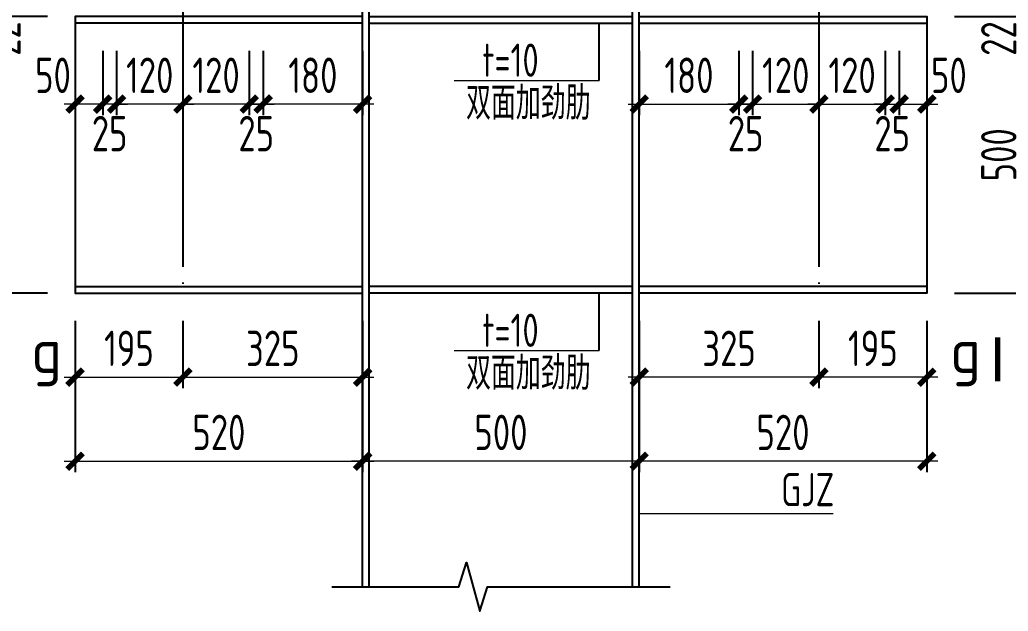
# Model space of a CAD drawing. Extents: x -2746917 to -971774, y -3334247 to -3250358.
# Drawn here: x -1264624 to -1255688, y -3302811 to -3297468 of the extents above; entities that cross this region are included whole.
import ezdxf

# ---------------------------------------------------------------- set-up
doc = ezdxf.new("R2010")
doc.units = 0
doc.header["$LTSCALE"] = 1000
doc.header["$MEASUREMENT"] = 0
doc.header["$PDMODE"] = 35
doc.linetypes.add('DOTE', pattern=[2.42, 2, -0.2, 0.02, -0.2])
doc.layers.get('0').update_dxf_attribs({"linetype": 'CONTINUOUS'})
doc.layers.get('Defpoints').update_dxf_attribs({"linetype": 'CONTINUOUS'})
for name, color, linetype in [('AXIS', 253, 'DOTE'), ('BEAM_CON', 4, 'CONTINUOUS'), ('COLU', 7, 'CONTINUOUS'), ('DIM', 3, 'CONTINUOUS'), ('NUM', 7, 'CONTINUOUS'), ('TEXT', 7, 'CONTINUOUS'), ('THICK', 6, 'CONTINUOUS'), ('THIN', 7, 'CONTINUOUS')]:
    doc.layers.add(name, color=color, linetype=linetype)
doc.styles.add('TSSD_Dimension', font='tssdeng.shx', dxfattribs={"width": 0.75, "bigfont": 'Hztxt.shx'})
doc.styles.add('TSSD_Label', font='tssdeng.shx', dxfattribs={"width": 0.75, "bigfont": 'hztxt.shx'})
doc.styles.add('TSSD_Rein', font='Tssdeng.shx', dxfattribs={"width": 0.75, "bigfont": 'hztxt.shx'})
doc.dimstyles.new('TSSD_20_100', dxfattribs={"dimtxt": 350, "dimasz": 100, "dimexe": 100, "dimexo": 250, "dimgap": 100, "dimtad": 1, "dimdec": 0, "dimlfac": 0.2, "dimzin": 0, "dimdsep": 46, "dimtxsty": 'TSSD_Dimension', "dimblk": 'ARCHTICK', "dimcen": 0, "dimdle": 100, "dimclrt": 7, "dimadec": 0, "dimazin": 0, "dimtfac": 1, "dimtdec": 0, "dimtix": 1, "dimtmove": 2, "dimatfit": 3, "dimfxl": 1, "dimtolj": 1, "dimtzin": 0, "dimlwd": 5, "dimarcsym": 0})

# ---------------------------------------------------------------- blocks, each defined once
blk = doc.blocks.new('_ArchTick')
at = {"color": 0, "const_width": 0.5}
blk.add_lwpolyline([(-0.707, -0.707), (0.707, 0.707)], dxfattribs=at)
blk = doc.blocks.new('*D596')
at = {"layer": 'Defpoints', "color": 0, "ltscale": 1.5}
for p in [(-1257399.2, -3299937.9), (-1256424.2, -3299937.9), (-1257399.2, -3300696.3)]:
    blk.add_point(p, dxfattribs=at)
at = {"layer": 'DIM', "color": 0, "lineweight": -2, "ltscale": 1.5}
for p, q in [((-1257399.2, -3300187.9), (-1257399.2, -3300796.3)), ((-1256424.2, -3300187.9), (-1256424.2, -3300796.3))]:
    blk.add_line(p, q, dxfattribs=at)
at = {"layer": 'DIM', "color": 0, "lineweight": 5, "ltscale": 1.5}
blk.add_line((-1256324.2, -3300696.3), (-1257499.2, -3300696.3), dxfattribs=at)
at = {"layer": 'DIM', "color": 0, "lineweight": 5, "ltscale": 1.5, "xscale": 100, "yscale": 100, "zscale": 100, "rotation": 180}
blk.add_blockref('_ArchTick', (-1257399.2, -3300696.3), dxfattribs=at)
at = {"layer": 'DIM', "color": 0, "lineweight": 5, "ltscale": 1.5, "xscale": 100, "yscale": 100, "zscale": 100}
blk.add_blockref('_ArchTick', (-1256424.2, -3300696.3), dxfattribs=at)
at = {"layer": 'DIM', "color": 7, "ltscale": 1.5, "insert": (-1256911.7, -3300436.3), "char_height": 320, "attachment_point": 5, "style": 'TSSD_Dimension'}
blk.add_mtext('\\A1;195', dxfattribs=at)
blk = doc.blocks.new('*D597')
at = {"layer": 'Defpoints', "color": 0, "ltscale": 1.5}
for p in [(-1259024.2, -3299937.9), (-1257399.2, -3299937.9), (-1259024.2, -3300696.3)]:
    blk.add_point(p, dxfattribs=at)
at = {"layer": 'DIM', "color": 0, "lineweight": -2, "ltscale": 1.5}
for p, q in [((-1259024.2, -3300187.9), (-1259024.2, -3300796.3)), ((-1257399.2, -3300187.9), (-1257399.2, -3300796.3))]:
    blk.add_line(p, q, dxfattribs=at)
at = {"layer": 'DIM', "color": 0, "lineweight": 5, "ltscale": 1.5}
blk.add_line((-1257299.2, -3300696.3), (-1259124.2, -3300696.3), dxfattribs=at)
at = {"layer": 'DIM', "color": 0, "lineweight": 5, "ltscale": 1.5, "xscale": 100, "yscale": 100, "zscale": 100, "rotation": 180}
blk.add_blockref('_ArchTick', (-1259024.2, -3300696.3), dxfattribs=at)
at = {"layer": 'DIM', "color": 0, "lineweight": 5, "ltscale": 1.5, "xscale": 100, "yscale": 100, "zscale": 100}
blk.add_blockref('_ArchTick', (-1257399.2, -3300696.3), dxfattribs=at)
at = {"layer": 'DIM', "color": 7, "ltscale": 1.5, "insert": (-1258211.7, -3300436.3), "char_height": 320, "attachment_point": 5, "style": 'TSSD_Dimension'}
blk.add_mtext('\\A1;325', dxfattribs=at)
blk = doc.blocks.new('*D598')
at = {"layer": 'Defpoints', "color": 0, "ltscale": 1.5}
for p in [(-1256424.2, -3297437.9), (-1255513.3, -3297437.9), (-1256424.2, -3299937.9)]:
    blk.add_point(p, dxfattribs=at)
at = {"layer": 'DIM', "color": 0, "lineweight": 5, "ltscale": 1.5}
blk.add_line((-1255513.3, -3300037.9), (-1255513.3, -3297337.9), dxfattribs=at)
at = {"layer": 'DIM', "color": 0, "lineweight": -2, "ltscale": 1.5}
for p, q in [((-1256174.2, -3297437.9), (-1255413.3, -3297437.9)), ((-1256174.2, -3299937.9), (-1255413.3, -3299937.9))]:
    blk.add_line(p, q, dxfattribs=at)
at = {"layer": 'DIM', "color": 0, "lineweight": 5, "ltscale": 1.5, "xscale": 100, "yscale": 100, "zscale": 100}
for p, rotation in [((-1255513.3, -3297437.9), 90), ((-1255513.3, -3299937.9), 270)]:
    blk.add_blockref('_ArchTick', p, dxfattribs=dict(at, rotation=rotation))
at = {"layer": 'DIM', "color": 7, "ltscale": 1.5, "insert": (-1255773.3, -3298687.9), "char_height": 320, "attachment_point": 5, "rotation": 90, "style": 'TSSD_Dimension'}
blk.add_mtext('\\A1;500', dxfattribs=at)
blk = doc.blocks.new('*D599')
at = {"layer": 'Defpoints', "color": 0, "ltscale": 1.5}
for p in [(-1256424.2, -3297327.9), (-1255513.3, -3297327.9), (-1256424.2, -3297437.9)]:
    blk.add_point(p, dxfattribs=at)
at = {"layer": 'DIM', "color": 0, "lineweight": 5, "ltscale": 1.5}
for p, q in [((-1255513.3, -3297327.9), (-1255513.3, -3297227.9)), ((-1255513.3, -3297437.9), (-1255513.3, -3297327.9)), ((-1255513.3, -3297437.9), (-1255513.3, -3297537.9))]:
    blk.add_line(p, q, dxfattribs=at)
at = {"layer": 'DIM', "color": 0, "lineweight": -2, "ltscale": 1.5}
for p, q in [((-1256174.2, -3297327.9), (-1255413.3, -3297327.9)), ((-1256174.2, -3297437.9), (-1255413.3, -3297437.9))]:
    blk.add_line(p, q, dxfattribs=at)
at = {"layer": 'DIM', "color": 0, "lineweight": 5, "ltscale": 1.5, "xscale": 100, "yscale": 100, "zscale": 100}
for p, rotation in [((-1255513.3, -3297327.9), 270), ((-1255513.3, -3297437.9), 90)]:
    blk.add_blockref('_ArchTick', p, dxfattribs=dict(at, rotation=rotation))
at = {"layer": 'DIM', "color": 7, "ltscale": 1.5, "insert": (-1255773.3, -3297637.5), "char_height": 320, "attachment_point": 5, "rotation": 90, "style": 'TSSD_Dimension'}
blk.add_mtext('\\A1;22', dxfattribs=at)
blk = doc.blocks.new('*D602')
at = {"layer": 'Defpoints', "color": 0, "ltscale": 1.5}
for p in [(-1259024.2, -3299937.9), (-1256424.2, -3299937.9), (-1259024.2, -3301455.6)]:
    blk.add_point(p, dxfattribs=at)
at = {"layer": 'DIM', "color": 0, "lineweight": -2, "ltscale": 1.5}
for p, q in [((-1259024.2, -3300187.9), (-1259024.2, -3301555.6)), ((-1256424.2, -3300187.9), (-1256424.2, -3301555.6))]:
    blk.add_line(p, q, dxfattribs=at)
at = {"layer": 'DIM', "color": 0, "lineweight": 5, "ltscale": 1.5}
blk.add_line((-1256324.2, -3301455.6), (-1259124.2, -3301455.6), dxfattribs=at)
at = {"layer": 'DIM', "color": 0, "lineweight": 5, "ltscale": 1.5, "xscale": 100, "yscale": 100, "zscale": 100, "rotation": 180}
blk.add_blockref('_ArchTick', (-1259024.2, -3301455.6), dxfattribs=at)
at = {"layer": 'DIM', "color": 0, "lineweight": 5, "ltscale": 1.5, "xscale": 100, "yscale": 100, "zscale": 100}
blk.add_blockref('_ArchTick', (-1256424.2, -3301455.6), dxfattribs=at)
at = {"layer": 'DIM', "color": 7, "ltscale": 1.5, "insert": (-1257724.2, -3301195.6), "char_height": 320, "attachment_point": 5, "style": 'TSSD_Dimension'}
blk.add_mtext('\\A1;520', dxfattribs=at)
blk = doc.blocks.new('*D603')
at = {"layer": 'Defpoints', "color": 0, "ltscale": 1.5}
for p in [(-1261524.2, -3299937.9), (-1259024.2, -3299937.9), (-1261524.2, -3301455.6)]:
    blk.add_point(p, dxfattribs=at)
at = {"layer": 'DIM', "color": 0, "lineweight": -2, "ltscale": 1.5}
for p, q in [((-1261524.2, -3300187.9), (-1261524.2, -3301555.6)), ((-1259024.2, -3300187.9), (-1259024.2, -3301555.6))]:
    blk.add_line(p, q, dxfattribs=at)
at = {"layer": 'DIM', "color": 0, "lineweight": 5, "ltscale": 1.5}
blk.add_line((-1258924.2, -3301455.6), (-1261624.2, -3301455.6), dxfattribs=at)
at = {"layer": 'DIM', "color": 0, "lineweight": 5, "ltscale": 1.5, "xscale": 100, "yscale": 100, "zscale": 100, "rotation": 180}
blk.add_blockref('_ArchTick', (-1261524.2, -3301455.6), dxfattribs=at)
at = {"layer": 'DIM', "color": 0, "lineweight": 5, "ltscale": 1.5, "xscale": 100, "yscale": 100, "zscale": 100}
blk.add_blockref('_ArchTick', (-1259024.2, -3301455.6), dxfattribs=at)
at = {"layer": 'DIM', "color": 7, "ltscale": 1.5, "insert": (-1260274.2, -3301195.6), "char_height": 320, "attachment_point": 5, "style": 'TSSD_Dimension'}
blk.add_mtext('\\A1;500', dxfattribs=at)
blk = doc.blocks.new('*D604')
at = {"layer": 'Defpoints', "color": 0, "ltscale": 1.5}
for p in [(-1259024.2, -3297497.9), (-1258124.2, -3297497.9), (-1258124.2, -3298229.5)]:
    blk.add_point(p, dxfattribs=at)
at = {"layer": 'DIM', "color": 0, "lineweight": -2, "ltscale": 1.5}
for p, q in [((-1259024.2, -3297747.9), (-1259024.2, -3298329.5)), ((-1258124.2, -3297747.9), (-1258124.2, -3298329.5))]:
    blk.add_line(p, q, dxfattribs=at)
at = {"layer": 'DIM', "color": 0, "lineweight": 5, "ltscale": 1.5}
blk.add_line((-1259124.2, -3298229.5), (-1258024.2, -3298229.5), dxfattribs=at)
at = {"layer": 'DIM', "color": 0, "lineweight": 5, "ltscale": 1.5, "xscale": 100, "yscale": 100, "zscale": 100, "rotation": 180}
blk.add_blockref('_ArchTick', (-1259024.2, -3298229.5), dxfattribs=at)
at = {"layer": 'DIM', "color": 0, "lineweight": 5, "ltscale": 1.5, "xscale": 100, "yscale": 100, "zscale": 100}
blk.add_blockref('_ArchTick', (-1258124.2, -3298229.5), dxfattribs=at)
at = {"layer": 'DIM', "color": 7, "ltscale": 1.5, "insert": (-1258574.2, -3297969.5), "char_height": 320, "attachment_point": 5, "style": 'TSSD_Dimension'}
blk.add_mtext('\\A1;180', dxfattribs=at)
blk = doc.blocks.new('*D605')
at = {"layer": 'Defpoints', "color": 0, "ltscale": 1.5}
for p in [(-1258124.2, -3297497.9), (-1257999.2, -3297497.9), (-1257999.2, -3298229.5)]:
    blk.add_point(p, dxfattribs=at)
at = {"layer": 'DIM', "color": 0, "lineweight": -2, "ltscale": 1.5}
for p, q in [((-1258124.2, -3297747.9), (-1258124.2, -3298329.5)), ((-1257999.2, -3297747.9), (-1257999.2, -3298329.5))]:
    blk.add_line(p, q, dxfattribs=at)
at = {"layer": 'DIM', "color": 0, "lineweight": 5, "ltscale": 1.5}
for p, q in [((-1258124.2, -3298229.5), (-1258224.2, -3298229.5)), ((-1258124.2, -3298229.5), (-1257999.2, -3298229.5)), ((-1257999.2, -3298229.5), (-1257899.2, -3298229.5))]:
    blk.add_line(p, q, dxfattribs=at)
at = {"layer": 'DIM', "color": 0, "lineweight": 5, "ltscale": 1.5, "xscale": 100, "yscale": 100, "zscale": 100}
blk.add_blockref('_ArchTick', (-1258124.2, -3298229.5), dxfattribs=at)
at = {"layer": 'DIM', "color": 0, "lineweight": 5, "ltscale": 1.5, "xscale": 100, "yscale": 100, "zscale": 100, "rotation": 180}
blk.add_blockref('_ArchTick', (-1257999.2, -3298229.5), dxfattribs=at)
at = {"layer": 'DIM', "color": 7, "ltscale": 1.5, "insert": (-1258061.7, -3298496.2), "char_height": 320, "attachment_point": 5, "style": 'TSSD_Dimension'}
blk.add_mtext('\\A1;25', dxfattribs=at)
blk = doc.blocks.new('*D606')
at = {"layer": 'Defpoints', "color": 0, "ltscale": 1.5}
for p in [(-1257999.2, -3297497.9), (-1257399.2, -3297497.9), (-1257399.2, -3298229.5)]:
    blk.add_point(p, dxfattribs=at)
at = {"layer": 'DIM', "color": 0, "lineweight": -2, "ltscale": 1.5}
for p, q in [((-1257999.2, -3297747.9), (-1257999.2, -3298329.5)), ((-1257399.2, -3297747.9), (-1257399.2, -3298329.5))]:
    blk.add_line(p, q, dxfattribs=at)
at = {"layer": 'DIM', "color": 0, "lineweight": 5, "ltscale": 1.5}
for p, q in [((-1257999.2, -3298229.5), (-1258099.2, -3298229.5)), ((-1257999.2, -3298229.5), (-1257399.2, -3298229.5)), ((-1257399.2, -3298229.5), (-1257299.2, -3298229.5))]:
    blk.add_line(p, q, dxfattribs=at)
at = {"layer": 'DIM', "color": 0, "lineweight": 5, "ltscale": 1.5, "xscale": 100, "yscale": 100, "zscale": 100}
blk.add_blockref('_ArchTick', (-1257999.2, -3298229.5), dxfattribs=at)
at = {"layer": 'DIM', "color": 0, "lineweight": 5, "ltscale": 1.5, "xscale": 100, "yscale": 100, "zscale": 100, "rotation": 180}
blk.add_blockref('_ArchTick', (-1257399.2, -3298229.5), dxfattribs=at)
at = {"layer": 'DIM', "color": 7, "ltscale": 1.5, "insert": (-1257699.2, -3297969.5), "char_height": 320, "attachment_point": 5, "style": 'TSSD_Dimension'}
blk.add_mtext('\\A1;120', dxfattribs=at)
blk = doc.blocks.new('*D607')
at = {"layer": 'Defpoints', "color": 0, "ltscale": 1.5}
for p in [(-1257399.2, -3297497.9), (-1256799.2, -3297497.9), (-1256799.2, -3298229.5)]:
    blk.add_point(p, dxfattribs=at)
at = {"layer": 'DIM', "color": 0, "lineweight": -2, "ltscale": 1.5}
for p, q in [((-1257399.2, -3297747.9), (-1257399.2, -3298329.5)), ((-1256799.2, -3297747.9), (-1256799.2, -3298329.5))]:
    blk.add_line(p, q, dxfattribs=at)
at = {"layer": 'DIM', "color": 0, "lineweight": 5, "ltscale": 1.5}
for p, q in [((-1257399.2, -3298229.5), (-1257499.2, -3298229.5)), ((-1257399.2, -3298229.5), (-1256799.2, -3298229.5)), ((-1256799.2, -3298229.5), (-1256699.2, -3298229.5))]:
    blk.add_line(p, q, dxfattribs=at)
at = {"layer": 'DIM', "color": 0, "lineweight": 5, "ltscale": 1.5, "xscale": 100, "yscale": 100, "zscale": 100}
blk.add_blockref('_ArchTick', (-1257399.2, -3298229.5), dxfattribs=at)
at = {"layer": 'DIM', "color": 0, "lineweight": 5, "ltscale": 1.5, "xscale": 100, "yscale": 100, "zscale": 100, "rotation": 180}
blk.add_blockref('_ArchTick', (-1256799.2, -3298229.5), dxfattribs=at)
at = {"layer": 'DIM', "color": 7, "ltscale": 1.5, "insert": (-1257099.2, -3297969.5), "char_height": 320, "attachment_point": 5, "style": 'TSSD_Dimension'}
blk.add_mtext('\\A1;120', dxfattribs=at)
blk = doc.blocks.new('*D608')
at = {"layer": 'Defpoints', "color": 0, "ltscale": 1.5}
for p in [(-1256799.2, -3297497.9), (-1256674.2, -3297497.9), (-1256674.2, -3298229.5)]:
    blk.add_point(p, dxfattribs=at)
at = {"layer": 'DIM', "color": 0, "lineweight": -2, "ltscale": 1.5}
for p, q in [((-1256799.2, -3297747.9), (-1256799.2, -3298329.5)), ((-1256674.2, -3297747.9), (-1256674.2, -3298329.5))]:
    blk.add_line(p, q, dxfattribs=at)
at = {"layer": 'DIM', "color": 0, "lineweight": 5, "ltscale": 1.5}
for p, q in [((-1256799.2, -3298229.5), (-1256899.2, -3298229.5)), ((-1256799.2, -3298229.5), (-1256674.2, -3298229.5)), ((-1256674.2, -3298229.5), (-1256574.2, -3298229.5))]:
    blk.add_line(p, q, dxfattribs=at)
at = {"layer": 'DIM', "color": 0, "lineweight": 5, "ltscale": 1.5, "xscale": 100, "yscale": 100, "zscale": 100}
blk.add_blockref('_ArchTick', (-1256799.2, -3298229.5), dxfattribs=at)
at = {"layer": 'DIM', "color": 0, "lineweight": 5, "ltscale": 1.5, "xscale": 100, "yscale": 100, "zscale": 100, "rotation": 180}
blk.add_blockref('_ArchTick', (-1256674.2, -3298229.5), dxfattribs=at)
at = {"layer": 'DIM', "color": 7, "ltscale": 1.5, "insert": (-1256736.7, -3298496.2), "char_height": 320, "attachment_point": 5, "style": 'TSSD_Dimension'}
blk.add_mtext('\\A1;25', dxfattribs=at)
blk = doc.blocks.new('*D609')
at = {"layer": 'Defpoints', "color": 0, "ltscale": 1.5}
for p in [(-1256674.2, -3297497.9), (-1256424.2, -3297497.9), (-1256424.2, -3298229.5)]:
    blk.add_point(p, dxfattribs=at)
at = {"layer": 'DIM', "color": 0, "lineweight": -2, "ltscale": 1.5}
for p, q in [((-1256674.2, -3297747.9), (-1256674.2, -3298329.5)), ((-1256424.2, -3297747.9), (-1256424.2, -3298329.5))]:
    blk.add_line(p, q, dxfattribs=at)
at = {"layer": 'DIM', "color": 0, "lineweight": 5, "ltscale": 1.5}
blk.add_line((-1256774.2, -3298229.5), (-1256324.2, -3298229.5), dxfattribs=at)
at = {"layer": 'DIM', "color": 0, "lineweight": 5, "ltscale": 1.5, "xscale": 100, "yscale": 100, "zscale": 100, "rotation": 180}
blk.add_blockref('_ArchTick', (-1256674.2, -3298229.5), dxfattribs=at)
at = {"layer": 'DIM', "color": 0, "lineweight": 5, "ltscale": 1.5, "xscale": 100, "yscale": 100, "zscale": 100}
blk.add_blockref('_ArchTick', (-1256424.2, -3298229.5), dxfattribs=at)
at = {"layer": 'DIM', "color": 7, "ltscale": 1.5, "insert": (-1256224.6, -3297969.5), "char_height": 320, "attachment_point": 5, "style": 'TSSD_Dimension'}
blk.add_mtext('\\A1;50', dxfattribs=at)
blk = doc.blocks.new('*D663')
at = {"layer": 'Defpoints', "color": 0, "ltscale": 1.5}
for p in [(-1264124.2, -3299937.9), (-1263149.2, -3299937.9), (-1263149.2, -3300696.3)]:
    blk.add_point(p, dxfattribs=at)
at = {"layer": 'DIM', "color": 0, "lineweight": -2, "ltscale": 1.5}
for p, q in [((-1264124.2, -3300187.9), (-1264124.2, -3300796.3)), ((-1263149.2, -3300187.9), (-1263149.2, -3300796.3))]:
    blk.add_line(p, q, dxfattribs=at)
at = {"layer": 'DIM', "color": 0, "lineweight": 5, "ltscale": 1.5}
blk.add_line((-1264224.2, -3300696.3), (-1263049.2, -3300696.3), dxfattribs=at)
at = {"layer": 'DIM', "color": 0, "lineweight": 5, "ltscale": 1.5, "xscale": 100, "yscale": 100, "zscale": 100, "rotation": 180}
blk.add_blockref('_ArchTick', (-1264124.2, -3300696.3), dxfattribs=at)
at = {"layer": 'DIM', "color": 0, "lineweight": 5, "ltscale": 1.5, "xscale": 100, "yscale": 100, "zscale": 100}
blk.add_blockref('_ArchTick', (-1263149.2, -3300696.3), dxfattribs=at)
at = {"layer": 'DIM', "color": 7, "ltscale": 1.5, "insert": (-1263636.7, -3300436.3), "char_height": 320, "attachment_point": 5, "style": 'TSSD_Dimension'}
blk.add_mtext('\\A1;195', dxfattribs=at)
blk = doc.blocks.new('*D664')
at = {"layer": 'Defpoints', "color": 0, "ltscale": 1.5}
for p in [(-1263149.2, -3299937.9), (-1261524.2, -3299937.9), (-1261524.2, -3300696.3)]:
    blk.add_point(p, dxfattribs=at)
at = {"layer": 'DIM', "color": 0, "lineweight": -2, "ltscale": 1.5}
for p, q in [((-1263149.2, -3300187.9), (-1263149.2, -3300796.3)), ((-1261524.2, -3300187.9), (-1261524.2, -3300796.3))]:
    blk.add_line(p, q, dxfattribs=at)
at = {"layer": 'DIM', "color": 0, "lineweight": 5, "ltscale": 1.5}
blk.add_line((-1263249.2, -3300696.3), (-1261424.2, -3300696.3), dxfattribs=at)
at = {"layer": 'DIM', "color": 0, "lineweight": 5, "ltscale": 1.5, "xscale": 100, "yscale": 100, "zscale": 100, "rotation": 180}
blk.add_blockref('_ArchTick', (-1263149.2, -3300696.3), dxfattribs=at)
at = {"layer": 'DIM', "color": 0, "lineweight": 5, "ltscale": 1.5, "xscale": 100, "yscale": 100, "zscale": 100}
blk.add_blockref('_ArchTick', (-1261524.2, -3300696.3), dxfattribs=at)
at = {"layer": 'DIM', "color": 7, "ltscale": 1.5, "insert": (-1262336.7, -3300436.3), "char_height": 320, "attachment_point": 5, "style": 'TSSD_Dimension'}
blk.add_mtext('\\A1;325', dxfattribs=at)
blk = doc.blocks.new('*D665')
at = {"layer": 'Defpoints', "color": 0, "ltscale": 1.5}
for p in [(-1265035.1, -3297437.9), (-1264124.2, -3297437.9), (-1264124.2, -3299937.9)]:
    blk.add_point(p, dxfattribs=at)
at = {"layer": 'DIM', "color": 0, "lineweight": 5, "ltscale": 1.5}
blk.add_line((-1265035.1, -3300037.9), (-1265035.1, -3297337.9), dxfattribs=at)
at = {"layer": 'DIM', "color": 0, "lineweight": -2, "ltscale": 1.5}
for p, q in [((-1264374.2, -3297437.9), (-1265135.1, -3297437.9)), ((-1264374.2, -3299937.9), (-1265135.1, -3299937.9))]:
    blk.add_line(p, q, dxfattribs=at)
at = {"layer": 'DIM', "color": 0, "lineweight": 5, "ltscale": 1.5, "xscale": 100, "yscale": 100, "zscale": 100}
for p, rotation in [((-1265035.1, -3297437.9), 90), ((-1265035.1, -3299937.9), 270)]:
    blk.add_blockref('_ArchTick', p, dxfattribs=dict(at, rotation=rotation))
at = {"layer": 'DIM', "color": 7, "ltscale": 1.5, "insert": (-1265295.1, -3298687.9), "char_height": 320, "attachment_point": 5, "rotation": 90, "style": 'TSSD_Dimension'}
blk.add_mtext('\\A1;500', dxfattribs=at)
blk = doc.blocks.new('*D666')
at = {"layer": 'Defpoints', "color": 0, "ltscale": 1.5}
for p in [(-1265035.1, -3297327.9), (-1264124.2, -3297327.9), (-1264124.2, -3297437.9)]:
    blk.add_point(p, dxfattribs=at)
at = {"layer": 'DIM', "color": 0, "lineweight": 5, "ltscale": 1.5}
for p, q in [((-1265035.1, -3297327.9), (-1265035.1, -3297227.9)), ((-1265035.1, -3297437.9), (-1265035.1, -3297327.9)), ((-1265035.1, -3297437.9), (-1265035.1, -3297537.9))]:
    blk.add_line(p, q, dxfattribs=at)
at = {"layer": 'DIM', "color": 0, "lineweight": -2, "ltscale": 1.5}
for p, q in [((-1264374.2, -3297327.9), (-1265135.1, -3297327.9)), ((-1264374.2, -3297437.9), (-1265135.1, -3297437.9))]:
    blk.add_line(p, q, dxfattribs=at)
at = {"layer": 'DIM', "color": 0, "lineweight": 5, "ltscale": 1.5, "xscale": 100, "yscale": 100, "zscale": 100}
for p, rotation in [((-1265035.1, -3297327.9), 270), ((-1265035.1, -3297437.9), 90)]:
    blk.add_blockref('_ArchTick', p, dxfattribs=dict(at, rotation=rotation))
at = {"layer": 'DIM', "color": 7, "ltscale": 1.5, "insert": (-1264775.1, -3297637.5), "char_height": 320, "attachment_point": 5, "rotation": 90, "style": 'TSSD_Dimension'}
blk.add_mtext('\\A1;22', dxfattribs=at)
blk = doc.blocks.new('*D669')
at = {"layer": 'Defpoints', "color": 0, "ltscale": 1.5}
for p in [(-1264124.2, -3299937.9), (-1261524.2, -3299937.9), (-1261524.2, -3301455.6)]:
    blk.add_point(p, dxfattribs=at)
at = {"layer": 'DIM', "color": 0, "lineweight": -2, "ltscale": 1.5}
for p, q in [((-1264124.2, -3300187.9), (-1264124.2, -3301555.6)), ((-1261524.2, -3300187.9), (-1261524.2, -3301555.6))]:
    blk.add_line(p, q, dxfattribs=at)
at = {"layer": 'DIM', "color": 0, "lineweight": 5, "ltscale": 1.5}
blk.add_line((-1264224.2, -3301455.6), (-1261424.2, -3301455.6), dxfattribs=at)
at = {"layer": 'DIM', "color": 0, "lineweight": 5, "ltscale": 1.5, "xscale": 100, "yscale": 100, "zscale": 100, "rotation": 180}
blk.add_blockref('_ArchTick', (-1264124.2, -3301455.6), dxfattribs=at)
at = {"layer": 'DIM', "color": 0, "lineweight": 5, "ltscale": 1.5, "xscale": 100, "yscale": 100, "zscale": 100}
blk.add_blockref('_ArchTick', (-1261524.2, -3301455.6), dxfattribs=at)
at = {"layer": 'DIM', "color": 7, "ltscale": 1.5, "insert": (-1262824.2, -3301195.6), "char_height": 320, "attachment_point": 5, "style": 'TSSD_Dimension'}
blk.add_mtext('\\A1;520', dxfattribs=at)
blk = doc.blocks.new('*D670')
at = {"layer": 'Defpoints', "color": 0, "ltscale": 1.5}
for p in [(-1262424.2, -3297497.9), (-1261524.2, -3297497.9), (-1262424.2, -3298229.5)]:
    blk.add_point(p, dxfattribs=at)
at = {"layer": 'DIM', "color": 0, "lineweight": -2, "ltscale": 1.5}
for p, q in [((-1262424.2, -3297747.9), (-1262424.2, -3298329.5)), ((-1261524.2, -3297747.9), (-1261524.2, -3298329.5))]:
    blk.add_line(p, q, dxfattribs=at)
at = {"layer": 'DIM', "color": 0, "lineweight": 5, "ltscale": 1.5}
blk.add_line((-1261424.2, -3298229.5), (-1262524.2, -3298229.5), dxfattribs=at)
at = {"layer": 'DIM', "color": 0, "lineweight": 5, "ltscale": 1.5, "xscale": 100, "yscale": 100, "zscale": 100, "rotation": 180}
blk.add_blockref('_ArchTick', (-1262424.2, -3298229.5), dxfattribs=at)
at = {"layer": 'DIM', "color": 0, "lineweight": 5, "ltscale": 1.5, "xscale": 100, "yscale": 100, "zscale": 100}
blk.add_blockref('_ArchTick', (-1261524.2, -3298229.5), dxfattribs=at)
at = {"layer": 'DIM', "color": 7, "ltscale": 1.5, "insert": (-1261974.2, -3297969.5), "char_height": 320, "attachment_point": 5, "style": 'TSSD_Dimension'}
blk.add_mtext('\\A1;180', dxfattribs=at)
blk = doc.blocks.new('*D671')
at = {"layer": 'Defpoints', "color": 0, "ltscale": 1.5}
for p in [(-1262549.2, -3297497.9), (-1262424.2, -3297497.9), (-1262549.2, -3298229.5)]:
    blk.add_point(p, dxfattribs=at)
at = {"layer": 'DIM', "color": 0, "lineweight": -2, "ltscale": 1.5}
for p, q in [((-1262549.2, -3297747.9), (-1262549.2, -3298329.5)), ((-1262424.2, -3297747.9), (-1262424.2, -3298329.5))]:
    blk.add_line(p, q, dxfattribs=at)
at = {"layer": 'DIM', "color": 0, "lineweight": 5, "ltscale": 1.5}
for p, q in [((-1262549.2, -3298229.5), (-1262649.2, -3298229.5)), ((-1262424.2, -3298229.5), (-1262549.2, -3298229.5)), ((-1262424.2, -3298229.5), (-1262324.2, -3298229.5))]:
    blk.add_line(p, q, dxfattribs=at)
at = {"layer": 'DIM', "color": 0, "lineweight": 5, "ltscale": 1.5, "xscale": 100, "yscale": 100, "zscale": 100}
blk.add_blockref('_ArchTick', (-1262549.2, -3298229.5), dxfattribs=at)
at = {"layer": 'DIM', "color": 0, "lineweight": 5, "ltscale": 1.5, "xscale": 100, "yscale": 100, "zscale": 100, "rotation": 180}
blk.add_blockref('_ArchTick', (-1262424.2, -3298229.5), dxfattribs=at)
at = {"layer": 'DIM', "color": 7, "ltscale": 1.5, "insert": (-1262486.7, -3298496.2), "char_height": 320, "attachment_point": 5, "style": 'TSSD_Dimension'}
blk.add_mtext('\\A1;25', dxfattribs=at)
blk = doc.blocks.new('*D672')
at = {"layer": 'Defpoints', "color": 0, "ltscale": 1.5}
for p in [(-1263149.2, -3297497.9), (-1262549.2, -3297497.9), (-1263149.2, -3298229.5)]:
    blk.add_point(p, dxfattribs=at)
at = {"layer": 'DIM', "color": 0, "lineweight": -2, "ltscale": 1.5}
for p, q in [((-1263149.2, -3297747.9), (-1263149.2, -3298329.5)), ((-1262549.2, -3297747.9), (-1262549.2, -3298329.5))]:
    blk.add_line(p, q, dxfattribs=at)
at = {"layer": 'DIM', "color": 0, "lineweight": 5, "ltscale": 1.5}
for p, q in [((-1263149.2, -3298229.5), (-1263249.2, -3298229.5)), ((-1262549.2, -3298229.5), (-1263149.2, -3298229.5)), ((-1262549.2, -3298229.5), (-1262449.2, -3298229.5))]:
    blk.add_line(p, q, dxfattribs=at)
at = {"layer": 'DIM', "color": 0, "lineweight": 5, "ltscale": 1.5, "xscale": 100, "yscale": 100, "zscale": 100}
blk.add_blockref('_ArchTick', (-1263149.2, -3298229.5), dxfattribs=at)
at = {"layer": 'DIM', "color": 0, "lineweight": 5, "ltscale": 1.5, "xscale": 100, "yscale": 100, "zscale": 100, "rotation": 180}
blk.add_blockref('_ArchTick', (-1262549.2, -3298229.5), dxfattribs=at)
at = {"layer": 'DIM', "color": 7, "ltscale": 1.5, "insert": (-1262849.2, -3297969.5), "char_height": 320, "attachment_point": 5, "style": 'TSSD_Dimension'}
blk.add_mtext('\\A1;120', dxfattribs=at)
blk = doc.blocks.new('*D673')
at = {"layer": 'Defpoints', "color": 0, "ltscale": 1.5}
for p in [(-1263749.2, -3297497.9), (-1263149.2, -3297497.9), (-1263749.2, -3298229.5)]:
    blk.add_point(p, dxfattribs=at)
at = {"layer": 'DIM', "color": 0, "lineweight": -2, "ltscale": 1.5}
for p, q in [((-1263749.2, -3297747.9), (-1263749.2, -3298329.5)), ((-1263149.2, -3297747.9), (-1263149.2, -3298329.5))]:
    blk.add_line(p, q, dxfattribs=at)
at = {"layer": 'DIM', "color": 0, "lineweight": 5, "ltscale": 1.5}
for p, q in [((-1263749.2, -3298229.5), (-1263849.2, -3298229.5)), ((-1263149.2, -3298229.5), (-1263749.2, -3298229.5)), ((-1263149.2, -3298229.5), (-1263049.2, -3298229.5))]:
    blk.add_line(p, q, dxfattribs=at)
at = {"layer": 'DIM', "color": 0, "lineweight": 5, "ltscale": 1.5, "xscale": 100, "yscale": 100, "zscale": 100}
blk.add_blockref('_ArchTick', (-1263749.2, -3298229.5), dxfattribs=at)
at = {"layer": 'DIM', "color": 0, "lineweight": 5, "ltscale": 1.5, "xscale": 100, "yscale": 100, "zscale": 100, "rotation": 180}
blk.add_blockref('_ArchTick', (-1263149.2, -3298229.5), dxfattribs=at)
at = {"layer": 'DIM', "color": 7, "ltscale": 1.5, "insert": (-1263449.2, -3297969.5), "char_height": 320, "attachment_point": 5, "style": 'TSSD_Dimension'}
blk.add_mtext('\\A1;120', dxfattribs=at)
blk = doc.blocks.new('*D674')
at = {"layer": 'Defpoints', "color": 0, "ltscale": 1.5}
for p in [(-1263874.2, -3297497.9), (-1263749.2, -3297497.9), (-1263874.2, -3298229.5)]:
    blk.add_point(p, dxfattribs=at)
at = {"layer": 'DIM', "color": 0, "lineweight": -2, "ltscale": 1.5}
for p, q in [((-1263874.2, -3297747.9), (-1263874.2, -3298329.5)), ((-1263749.2, -3297747.9), (-1263749.2, -3298329.5))]:
    blk.add_line(p, q, dxfattribs=at)
at = {"layer": 'DIM', "color": 0, "lineweight": 5, "ltscale": 1.5}
for p, q in [((-1263874.2, -3298229.5), (-1263974.2, -3298229.5)), ((-1263749.2, -3298229.5), (-1263874.2, -3298229.5)), ((-1263749.2, -3298229.5), (-1263649.2, -3298229.5))]:
    blk.add_line(p, q, dxfattribs=at)
at = {"layer": 'DIM', "color": 0, "lineweight": 5, "ltscale": 1.5, "xscale": 100, "yscale": 100, "zscale": 100}
blk.add_blockref('_ArchTick', (-1263874.2, -3298229.5), dxfattribs=at)
at = {"layer": 'DIM', "color": 0, "lineweight": 5, "ltscale": 1.5, "xscale": 100, "yscale": 100, "zscale": 100, "rotation": 180}
blk.add_blockref('_ArchTick', (-1263749.2, -3298229.5), dxfattribs=at)
at = {"layer": 'DIM', "color": 7, "ltscale": 1.5, "insert": (-1263811.7, -3298496.2), "char_height": 320, "attachment_point": 5, "style": 'TSSD_Dimension'}
blk.add_mtext('\\A1;25', dxfattribs=at)
blk = doc.blocks.new('*D675')
at = {"layer": 'Defpoints', "color": 0, "ltscale": 1.5}
for p in [(-1264124.2, -3297497.9), (-1263874.2, -3297497.9), (-1264124.2, -3298229.5)]:
    blk.add_point(p, dxfattribs=at)
at = {"layer": 'DIM', "color": 0, "lineweight": -2, "ltscale": 1.5}
for p, q in [((-1264124.2, -3297747.9), (-1264124.2, -3298329.5)), ((-1263874.2, -3297747.9), (-1263874.2, -3298329.5))]:
    blk.add_line(p, q, dxfattribs=at)
at = {"layer": 'DIM', "color": 0, "lineweight": 5, "ltscale": 1.5}
blk.add_line((-1263774.2, -3298229.5), (-1264224.2, -3298229.5), dxfattribs=at)
at = {"layer": 'DIM', "color": 0, "lineweight": 5, "ltscale": 1.5, "xscale": 100, "yscale": 100, "zscale": 100, "rotation": 180}
blk.add_blockref('_ArchTick', (-1264124.2, -3298229.5), dxfattribs=at)
at = {"layer": 'DIM', "color": 0, "lineweight": 5, "ltscale": 1.5, "xscale": 100, "yscale": 100, "zscale": 100}
blk.add_blockref('_ArchTick', (-1263874.2, -3298229.5), dxfattribs=at)
at = {"layer": 'DIM', "color": 7, "ltscale": 1.5, "insert": (-1264323.8, -3297969.5), "char_height": 320, "attachment_point": 5, "style": 'TSSD_Dimension'}
blk.add_mtext('\\A1;50', dxfattribs=at)

msp = doc.modelspace()

# ---------------------------------------------------------------- linework, layer by layer
at = {"layer": 'AXIS', "ltscale": 0.7}
for p, q in [((-1263149.21, -3293217.94, 48), (-1263149.21, -3299937.94, 48)), ((-1257399.21, -3293217.94, 48), (-1257399.21, -3299937.94, 48))]:
    msp.add_line(p, q, dxfattribs=at)
at = {"layer": 'BEAM_CON', "ltscale": 1.5}
for p, q in [((-1261524.21, -3302590.76, 48), (-1261524.21, -3291537.04, 48)), ((-1261464.21, -3302590.76, 48), (-1261464.21, -3291537.04, 48)), ((-1259084.21, -3302590.76, 48), (-1259084.21, -3291537.04, 48)), ((-1259024.21, -3302590.76, 48), (-1259024.21, -3291537.04, 48))]:
    msp.add_line(p, q, dxfattribs=at)
at = {"layer": 'BEAM_CON', "ltscale": 1.5, "elevation": 48}
for points in [[(-1261524.21, -3297437.94), (-1264124.21, -3297437.94), (-1264124.21, -3299937.94), (-1261524.21, -3299937.94)], [(-1261524.21, -3297497.94), (-1264124.21, -3297497.94), (-1264124.21, -3299877.94), (-1261524.21, -3299877.94)], [(-1259084.21, -3299937.94), (-1261464.21, -3299937.94), (-1261464.21, -3297437.94), (-1259084.21, -3297437.94)], [(-1259084.21, -3299877.94), (-1261464.21, -3299877.94), (-1261464.21, -3297497.94), (-1259084.21, -3297497.94)], [(-1259024.21, -3297437.94), (-1256424.21, -3297437.94), (-1256424.21, -3299937.94), (-1259024.21, -3299937.94)], [(-1259024.21, -3297497.94), (-1256424.21, -3297497.94), (-1256424.21, -3299877.94), (-1259024.21, -3299877.94)]]:
    msp.add_lwpolyline(points, dxfattribs=at)
at = {"layer": 'COLU', "linetype": 'ByBlock', "lineweight": 9}
for p, q in [((-1260698.03, -3298015.91, 48), (-1259385.59, -3298015.91, 48)), ((-1260698.03, -3300455.91, 48), (-1259385.59, -3300455.91, 48))]:
    msp.add_line(p, q, dxfattribs=at)
at = {"layer": 'COLU', "linetype": 'ByBlock', "lineweight": 9, "elevation": 48}
msp.add_lwpolyline([(-1259024.21, -3301928.47), (-1257271.72, -3301928.47)], dxfattribs=at)
at = {"layer": 'NUM', "ltscale": 1.5}
for p, q in [((-1259385.59, -3298015.91, 48), (-1259385.59, -3297497.94, 48)), ((-1259385.59, -3300455.91, 48), (-1259385.59, -3299937.94, 48))]:
    msp.add_line(p, q, dxfattribs=at)
at = {"layer": 'THICK', "color": 4, "const_width": 50}
msp.add_lwpolyline([(-1255783.66, -3300735.47), (-1255783.66, -3300335.47)], dxfattribs=at)
at = {"layer": 'THIN', "ltscale": 1.5}
msp.add_lwpolyline([(-1261804.21, -3302590.76), (-1260654.21, -3302590.76), (-1260584.21, -3302370.76), (-1260464.21, -3302810.76), (-1260394.21, -3302590.76), (-1258744.21, -3302590.76)], dxfattribs=at)

# ---------------------------------------------------------------- texts
at = {"layer": 'TEXT', "lineweight": 9, "style": 'TSSD_Rein', "width": 0.75}
for s, p in [('t=10', (-1260442, -3297982.91)), ('双面加劲肋', (-1260589.35, -3298370.52)), ('t=10', (-1260442, -3300422.91)), ('双面加劲肋', (-1260589.35, -3300810.52))]:
    msp.add_text(s, height=300, dxfattribs=at).set_placement(p)
at = {"layer": 'TEXT', "color": 4, "lineweight": 9, "style": 'TSSD_Label'}
for p in [(-1264520.67, -3300657.98), (-1256212.37, -3300657.98)]:
    msp.add_text('g', height=400, dxfattribs=at).set_placement(p)
at = {"layer": 'TEXT', "color": 2, "lineweight": 9, "style": 'TSSD_Rein', "width": 0.75}
msp.add_text('GJZ', height=300, dxfattribs=at).set_placement((-1257741.44, -3301861.88, 48))

# ---------------------------------------------------------------- dimensions: what is measured, and where the dimension line sits
at = {"layer": 'DIM', "ltscale": 1.5}
for base, p1, p2, angle, picture, middle in [((-1265035.13, -3297327.94), (-1264124.21, -3297437.94), (-1264124.21, -3297327.94), 90, '*D666', (-1264775.13, -3297637.53)), ((-1255513.29, -3297327.94), (-1256424.21, -3297437.94), (-1256424.21, -3297327.94), 90, '*D599', (-1255773.29, -3297637.53)), ((-1264124.21, -3298229.48), (-1263874.21, -3297497.94), (-1264124.21, -3297497.94), 180, '*D675', (-1264323.8, -3297969.48)), ((-1263874.21, -3298229.48), (-1263749.21, -3297497.94), (-1263874.21, -3297497.94), 180, '*D674', (-1263811.71, -3298496.15)), ((-1262549.21, -3298229.48), (-1262424.21, -3297497.94), (-1262549.21, -3297497.94), 180, '*D671', (-1262486.71, -3298496.15))]:
    dim = msp.add_linear_dim(base=base, p1=p1, p2=p2, angle=angle, dimstyle='TSSD_20_100', override={"dimtxt": 320}, dxfattribs=at)
    dim.commit()
    dim.dimension.update_dxf_attribs({"geometry": picture, "text_midpoint": middle, "dimtype": 160})
for base, p1, p2, angle, picture, middle in [((-1265035.13, -3297437.94), (-1264124.21, -3299937.94), (-1264124.21, -3297437.94), 90, '*D665', (-1265295.13, -3298687.94)), ((-1255513.29, -3297437.94), (-1256424.21, -3299937.94), (-1256424.21, -3297437.94), 90, '*D598', (-1255773.29, -3298687.94)), ((-1263749.21, -3298229.48), (-1263149.21, -3297497.94), (-1263749.21, -3297497.94), 180, '*D673', (-1263449.21, -3297969.48)), ((-1263149.21, -3298229.48), (-1262549.21, -3297497.94), (-1263149.21, -3297497.94), 180, '*D672', (-1262849.21, -3297969.48)), ((-1262424.21, -3298229.48), (-1261524.21, -3297497.94), (-1262424.21, -3297497.94), 180, '*D670', (-1261974.21, -3297969.48)), ((-1263149.21, -3300696.34), (-1264124.21, -3299937.94), (-1263149.21, -3299937.94), 180, '*D663', (-1263636.71, -3300436.34)), ((-1261524.21, -3301455.56), (-1264124.21, -3299937.94), (-1261524.21, -3299937.94), 180, '*D669', (-1262824.21, -3301195.56)), ((-1261524.21, -3300696.34), (-1263149.21, -3299937.94), (-1261524.21, -3299937.94), 180, '*D664', (-1262336.71, -3300436.34))]:
    dim = msp.add_linear_dim(base=base, p1=p1, p2=p2, angle=angle, dimstyle='TSSD_20_100', override={"dimtxt": 320}, dxfattribs=at)
    dim.commit()
    dim.dimension.update_dxf_attribs({"geometry": picture, "text_midpoint": middle})
for base, p1, p2, picture, middle in [((-1258124.21, -3298229.48), (-1259024.21, -3297497.94), (-1258124.21, -3297497.94), '*D604', (-1258574.21, -3297969.48)), ((-1257399.21, -3298229.48), (-1257999.21, -3297497.94), (-1257399.21, -3297497.94), '*D606', (-1257699.21, -3297969.48)), ((-1256799.21, -3298229.48), (-1257399.21, -3297497.94), (-1256799.21, -3297497.94), '*D607', (-1257099.21, -3297969.48)), ((-1261524.21, -3301455.56), (-1259024.21, -3299937.94), (-1261524.21, -3299937.94), '*D603', (-1260274.21, -3301195.56)), ((-1259024.21, -3300696.34), (-1257399.21, -3299937.94), (-1259024.21, -3299937.94), '*D597', (-1258211.71, -3300436.34)), ((-1259024.21, -3301455.56), (-1256424.21, -3299937.94), (-1259024.21, -3299937.94), '*D602', (-1257724.21, -3301195.56)), ((-1257399.21, -3300696.34), (-1256424.21, -3299937.94), (-1257399.21, -3299937.94), '*D596', (-1256911.71, -3300436.34))]:
    dim = msp.add_linear_dim(base=base, p1=p1, p2=p2, dimstyle='TSSD_20_100', override={"dimtxt": 320}, dxfattribs=at)
    dim.commit()
    dim.dimension.update_dxf_attribs({"geometry": picture, "text_midpoint": middle})
for base, p1, p2, picture, middle in [((-1257999.21, -3298229.48), (-1258124.21, -3297497.94), (-1257999.21, -3297497.94), '*D605', (-1258061.71, -3298496.15)), ((-1256674.21, -3298229.48), (-1256799.21, -3297497.94), (-1256674.21, -3297497.94), '*D608', (-1256736.71, -3298496.15)), ((-1256424.21, -3298229.48), (-1256674.21, -3297497.94), (-1256424.21, -3297497.94), '*D609', (-1256224.62, -3297969.48))]:
    dim = msp.add_linear_dim(base=base, p1=p1, p2=p2, dimstyle='TSSD_20_100', override={"dimtxt": 320}, dxfattribs=at)
    dim.commit()
    dim.dimension.update_dxf_attribs({"geometry": picture, "text_midpoint": middle, "dimtype": 160})

doc.saveas('drawing.dxf')
